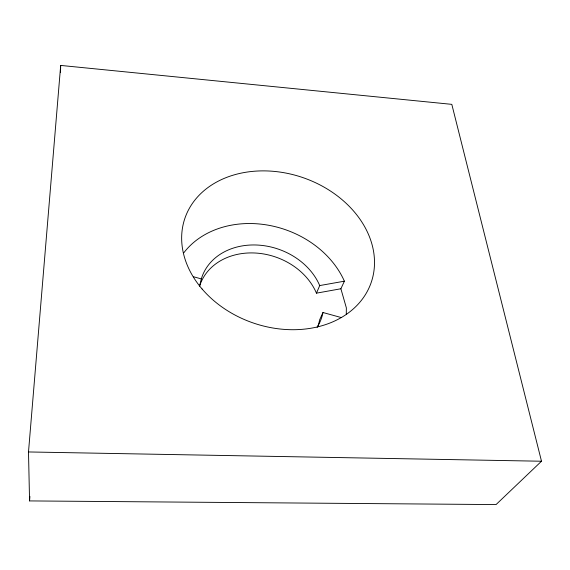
<?xml version="1.0" encoding="UTF-8"?>
<svg xmlns="http://www.w3.org/2000/svg" width="570" height="570" viewBox="0 0 570 570"><rect width="100%" height="100%" fill="white"/><g stroke="black" fill="none" stroke-linecap="round" stroke-linejoin="round"><path stroke-width="0.85" d="M346.282 314.049L346.361 307.886L340.889 288.762L344.394 281.188A91.392 74.364 19.1 0 0 268.192 225.186A91.392 74.364 19.1 0 0 183.846 252.745M60.506 72.497L60.684 65.422L451.81 104.353L541.5 461.23L496.05 504.578L29.562 500.916L28.5 451.953L60.684 65.422M29.562 500.916L29.918 496.477M199.593 285.998L201.331 278.908A63.213 51.393 19.1 0 1 257.804 245.071A63.213 51.393 19.1 0 1 319.713 285.57L344.394 281.188M199.657 285.933A62.465 51.101 19.1 0 1 255.837 253.052A62.465 51.101 19.1 0 1 316.457 293.165L319.713 285.57M341.409 317.604L322.969 312.51L319.606 319.934A62.465 51.101 19.1 0 1 317.682 326.802M316.457 293.165L340.889 288.762M28.5 451.953L541.5 461.23M193.665 276.792L201.331 278.908M322.969 312.51A63.213 51.393 19.1 0 1 317.077 327.322M202.086 288.983A98.517 76.808 19.1 0 0 367.479 291.028A98.517 76.808 19.1 0 0 264.687 170.886A98.517 76.808 19.1 0 0 202.086 288.983"/></g></svg>
